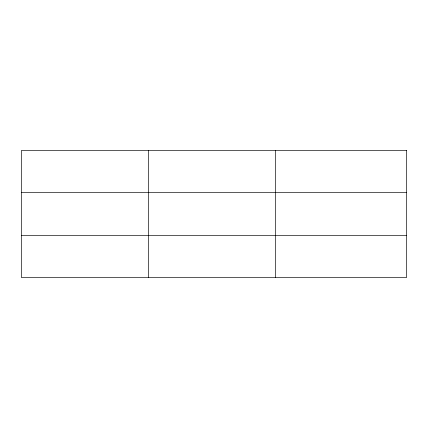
<?xml version="1.0" encoding="UTF-8"?>
<svg xmlns="http://www.w3.org/2000/svg" width="428" height="428" viewBox="0 0 428 428"><rect width="100%" height="100%" fill="white"/><g stroke="black" fill="none" stroke-linecap="round" stroke-linejoin="round"><path stroke-width="0.64" d="M148.516 277.499L148.516 150.501M275.632 277.499L275.632 150.501M21.4 192.407L406.6 192.407M21.4 235.593L406.6 235.593M406.6 150.501L406.6 277.499L21.4 277.499L21.4 150.501L406.6 150.501"/></g></svg>
